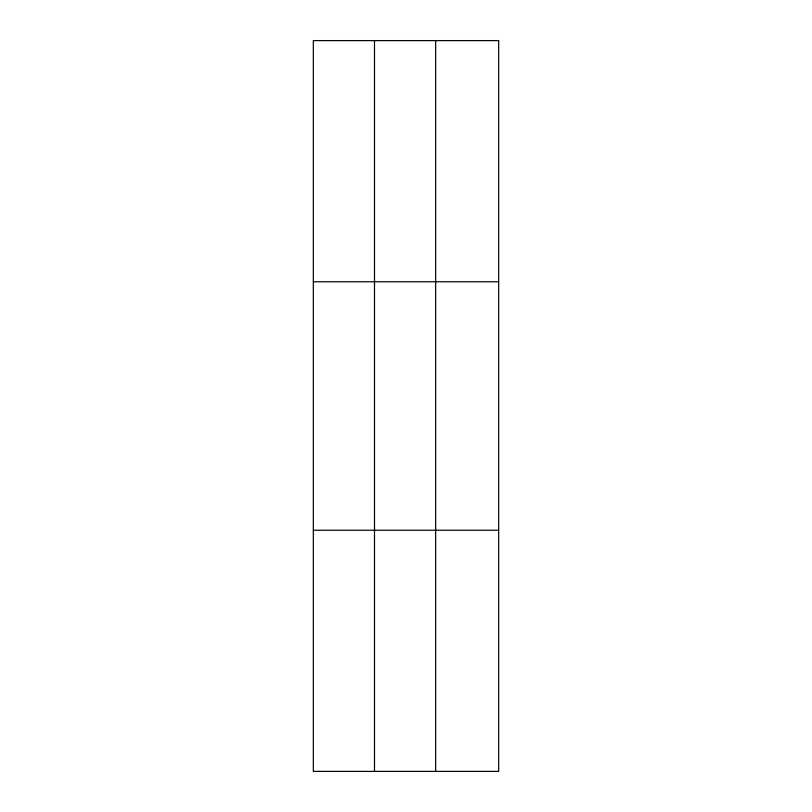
<?xml version="1.0" encoding="UTF-8"?>
<svg xmlns="http://www.w3.org/2000/svg" width="812" height="812" viewBox="0 0 812 812"><rect width="100%" height="100%" fill="white"/><g stroke="black" fill="none" stroke-linecap="round" stroke-linejoin="round"><path stroke-width="1.22" d="M313.33 281.764L498.669 281.764M313.33 530.236L498.669 530.236M435.658 40.6L435.658 771.4M374.494 40.6L374.494 771.4M498.669 40.6L498.669 771.4L313.33 771.4L313.33 40.6L498.669 40.6"/></g></svg>
